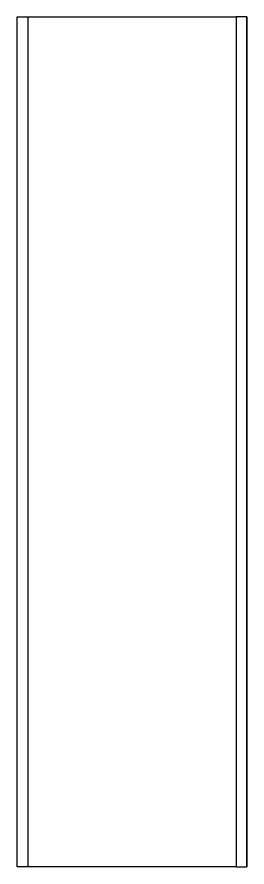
# Model space of a CAD drawing. Header units: millimetres. Extents: x -244126 to 368105, y -173968 to 259060.
# Drawn here: x -88908 to -88108, y 14259 to 17217 of the extents above; entities that cross this region are included whole.
import ezdxf

# ---------------------------------------------------------------- set-up
doc = ezdxf.new("R2010")
doc.units = ezdxf.units.MM
doc.header["$MEASUREMENT"] = 0
doc.layers.add('000 - WIPEOUT', color=250, linetype='Continuous')
doc.layers.add('002 - STRUCTURAL STEEL', color=4, linetype='Continuous')

# ---------------------------------------------------------------- blocks, each defined once
blk = doc.blocks.new('*U620')
at = {"color": 0}
blk.add_wipeout([(0, 2958), (800, 2958), (800, 0), (0, 0)], dxfattribs=at).dxf.layer = '000 - WIPEOUT'
at = {"layer": '002 - STRUCTURAL STEEL', "color": 0, "linetype": 'ByBlock'}
blk.add_lwpolyline([(0, 2958), (800, 2958), (800, 0), (0, 0)], close=True, dxfattribs=at)
blk = doc.blocks.new('*U621')
at = {"color": 0}
blk.add_wipeout([(0, 2958), (38, 2958), (38, 0), (0, 0)], dxfattribs=at).dxf.layer = '000 - WIPEOUT'
at = {"layer": '002 - STRUCTURAL STEEL', "color": 0, "linetype": 'ByBlock'}
blk.add_lwpolyline([(0, 2958), (38, 2958), (38, 0), (0, 0)], close=True, dxfattribs=at)

msp = doc.modelspace()

# ---------------------------------------------------------------- block references
msp.add_blockref('*U620', (-88908.22931, 14259.15038))

# ---------------------------------------------------------------- next in the draw order: block references
msp.add_blockref('*U621', (-88908.22931, 14259.15038))
at = {"xscale": -1}
msp.add_blockref('*U621', (-88108.22931, 14259.15038), dxfattribs=at)

doc.saveas('drawing.dxf')
